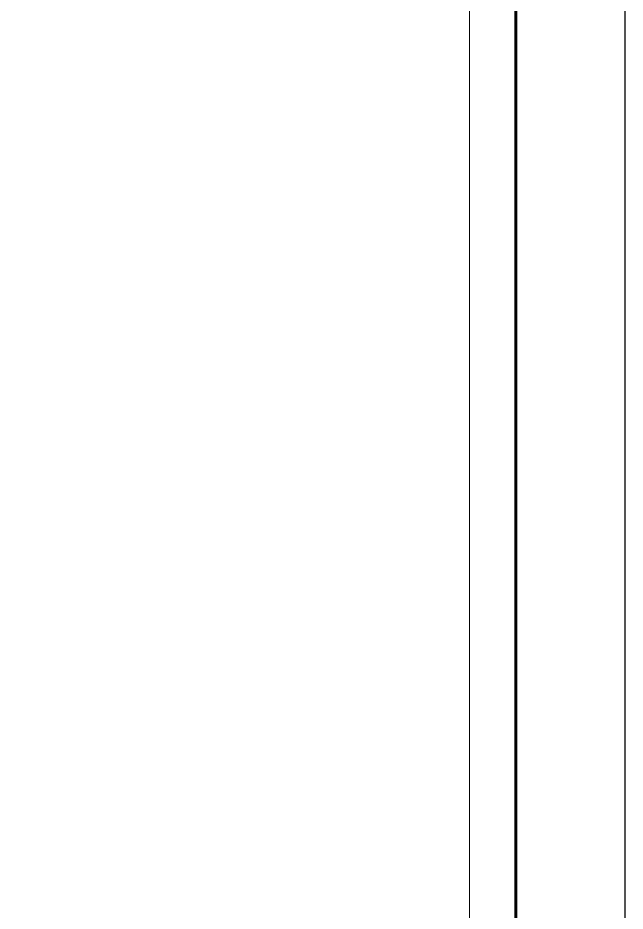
# Model space of a CAD drawing. Extents: x 512858 to 514372, y -232486 to -231710.
# Drawn here: x 513818.59 to 513831.73, y -231989.9 to -231970.58 of the extents above; entities that cross this region are included whole.
import ezdxf

# ---------------------------------------------------------------- set-up
doc = ezdxf.new("R2010")
doc.units = 0
doc.header["$LTSCALE"] = 1000
doc.layers.add('图廓', color=252, linetype='Continuous', lineweight=9)
doc.layers.add('打印图框', color=252, linetype='Continuous', plot=False)

msp = doc.modelspace()

# ---------------------------------------------------------------- linework, layer by layer
at = {"layer": '图廓', "color": 0, "const_width": 0.066691392768}
msp.add_lwpolyline([(513770.6746117192, -231963.3625395402), (513829.3630373552, -231963.3625395402), (513829.3630373552, -232006.2117593937), (513770.6746117192, -232006.2117593937)], close=True, dxfattribs=at)
at = {"layer": '图廓', "color": 0}
msp.add_lwpolyline([(513771.674982611, -231964.3629104317), (513828.3626664642, -231964.3629104317), (513828.3626664642, -232005.211388502), (513771.674982611, -232005.211388502)], close=True, dxfattribs=at)
at = {"layer": '打印图框', "color": 6, "ltscale": 0.5}
msp.add_lwpolyline([(513768.2768585813, -232008.1224651947), (513831.7296049659, -232008.1224651947), (513831.7296049659, -231960.5371689373), (513768.2768585813, -231960.5371689373)], close=True, dxfattribs=at)

doc.saveas('drawing.dxf')
